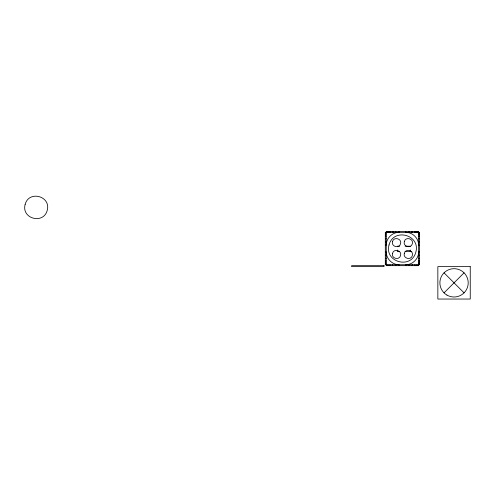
<?xml version="1.0" encoding="UTF-8"?>
<svg xmlns="http://www.w3.org/2000/svg" width="495" height="495" viewBox="0 0 495 495"><rect width="100%" height="100%" fill="white"/><g stroke="black" fill="none" stroke-linecap="round" stroke-linejoin="round"><path stroke-width="0.74" d="M444.034 292.854L464.062 272.825M385.314 232.78L386.236 232.78M418.64 232.78L419.562 232.78M385.314 234.061L386.236 234.061M418.64 234.061L419.562 234.061M385.314 236.103L386.236 236.103M418.64 236.103L419.562 236.103M385.314 238.763L386.236 238.763M418.64 238.763L419.562 238.763M385.314 241.863L386.236 241.863M418.64 241.863L419.562 241.863M385.314 245.186L386.236 245.186C386.193 238.312 392.207 232.297 399.081 232.341L399.081 231.412M419.562 245.186L418.64 245.186C418.683 238.312 412.669 232.297 405.795 232.341L405.795 231.412M397.312 246.213L399.626 246.213M405.145 246.213L410.275 246.213M399.626 251.54L397.312 251.54L397.312 250.018M405.145 251.54L411.815 251.54M385.314 251.893L386.236 251.893C386.193 258.774 392.207 264.782 399.081 264.745L399.081 265.667M419.562 251.893L418.64 251.893C418.683 258.774 412.669 264.782 405.795 264.745L405.795 265.667M385.314 255.222L386.236 255.222M418.64 255.222L419.562 255.222M385.314 258.316L386.236 258.359M418.64 258.359L419.562 258.316M385.314 260.976L386.236 260.976M418.64 260.976L419.562 260.976M385.314 263.018L386.236 263.018M418.64 263.018L419.562 263.018M385.314 264.305L386.236 264.305M418.64 264.305L419.562 264.305M444.034 272.825L464.062 292.854M418.201 231.412L418.201 232.341M418.201 264.745L418.201 265.667M416.92 264.745L416.92 265.667M416.326 231.412L416.326 232.341M415.85 231.412L415.85 232.341M414.878 231.412L414.878 232.341M414.878 264.745L414.878 265.667M414.464 231.412L414.464 232.341M412.607 231.412L412.607 232.341M411.803 231.412L411.803 232.341M410.275 250.018L410.275 251.54M409.384 231.412L409.384 232.341M409.118 231.412L409.118 232.341M409.118 264.745L409.118 265.667M395.759 231.412L395.759 232.341M395.759 264.745L395.759 265.667M395.493 231.412L395.493 232.341M393.073 231.412L393.073 232.341M392.659 231.412L392.622 232.341M392.659 264.745L392.659 265.667M392.269 231.412L392.269 232.341M390.413 231.412L390.413 232.341M389.998 231.412L389.998 232.341M389.998 264.745L389.998 265.667M389.027 231.412L389.027 232.341M388.55 231.412L388.55 232.341M387.956 231.412L387.956 232.341M387.956 264.745L387.956 265.667M386.675 231.412L386.675 232.341M386.675 264.745L386.675 265.667M25.14 204.435C21.149 218.734 43.529 224.73 47.229 210.35C51.214 196.051 28.834 190.055 25.14 204.435M389.027 244.945C384.182 262.313 411.364 269.596 415.85 252.134C420.694 234.766 393.513 227.483 389.027 244.945M392.523 241.572C390.945 246.689 399.385 248.948 400.573 243.726C402.15 238.609 393.711 236.35 392.523 241.572M392.523 253.353C390.945 258.47 399.385 260.735 400.573 255.513C402.15 250.396 393.711 248.131 392.523 253.353M404.304 241.572C402.726 246.689 411.166 248.948 412.354 243.726C413.938 238.609 405.498 236.35 404.304 241.572M404.304 253.353C402.726 258.47 411.166 260.735 412.354 255.513C413.938 250.396 405.498 248.131 404.304 253.353M418.64 231.412L386.236 231.412L386.236 265.667L418.64 265.667L418.64 231.412M419.562 232.341L385.314 232.341L385.314 264.745L419.562 264.745L419.562 232.341M384.015 265.667L351.617 265.667L351.617 266.638L384.015 266.638L384.015 265.667M470.25 266.638L437.846 266.638L437.846 299.042L470.25 299.042L470.25 266.638M416.92 232.341L416.92 231.412L416.889 232.341M412.261 232.341L412.261 231.412L412.217 232.341M412.261 265.667L412.261 264.745L412.217 265.667M446.966 295.107A14.163 14.163 0 0 0 468.214 282.843A14.163 14.163 0 0 0 446.966 270.573A14.163 14.163 0 0 0 446.966 295.107"/></g></svg>
